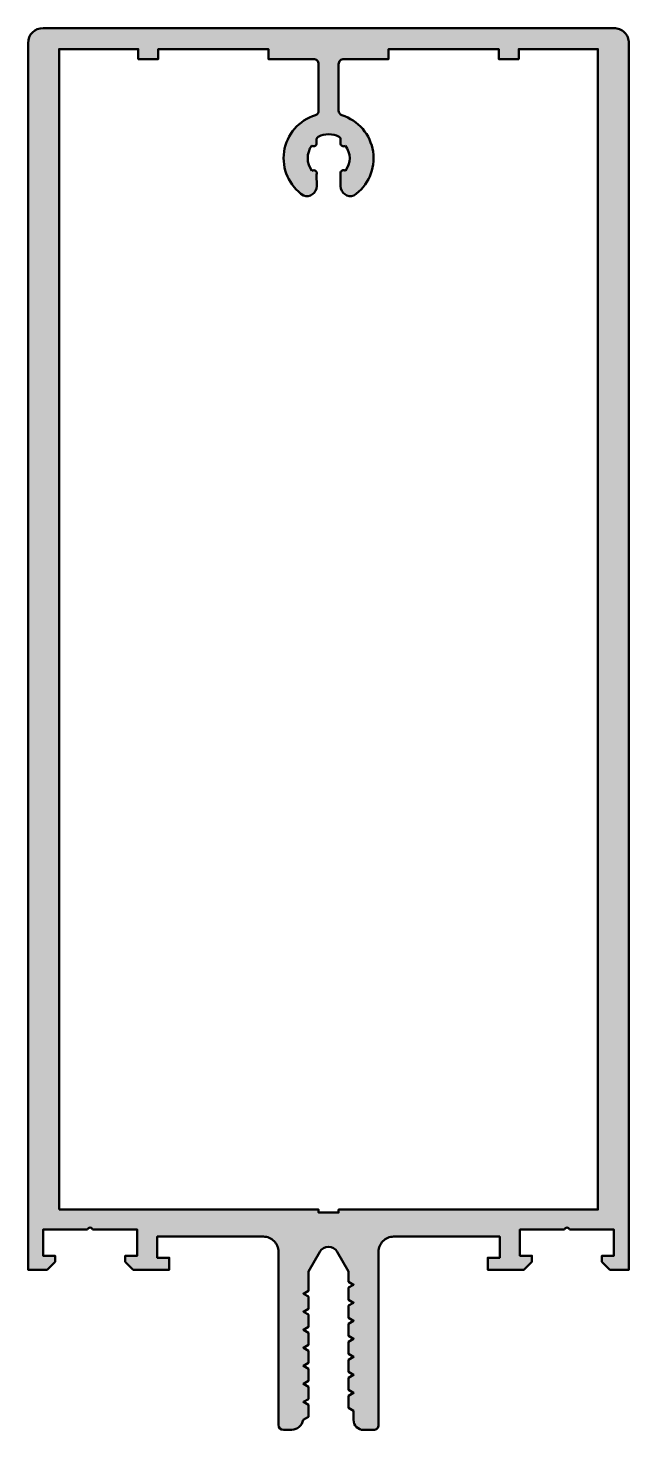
# Model space of a CAD drawing. Extents: x -30 to 30, y -16 to 124.
import ezdxf

# ---------------------------------------------------------------- set-up
doc = ezdxf.new("R2010")
doc.units = 0
doc.layers.add('0S-Alu contour', color=7, linetype='Continuous', lineweight=50)
doc.layers.add('0S-Alu hatch', color=252, linetype='Continuous', lineweight=25)

# ---------------------------------------------------------------- blocks, each defined once
blk = doc.blocks.new('324530__CDC73145_3D46_41D8_93B6_F38F38FDC7A6_')
at = {"layer": '0S-Alu hatch'}
h = blk.add_hatch(color=256, dxfattribs=at)
edge = h.paths.add_edge_path()
edge.add_line((-30.00000021656087, 122.5000000820586), (-29.99754507740068, -0.0001082553440312))
edge.add_line((-29.99754507740068, -0.0001082553440312), (-28.09855826099471, -0.0001082553440028))
edge.add_line((-28.09855826099471, -0.0001082553440028), (-27.29857046802568, 0.7998947964139802))
edge.add_line((-27.29857046802568, 0.7998947964139802), (-27.29857046802573, 1.399885641140372))
edge.add_line((-27.29857046802573, 1.399885641140372), (-28.49754507740073, 1.399885641140372))
edge.add_line((-28.49754507740073, 1.399885641140372), (-28.49754507740073, 4.000262533230227))
edge.add_line((-28.49754507740073, 4.000262533230227), (-24.04767019947076, 4.000262533230227))
edge.add_ellipse((-23.79864676197076, 3.94573891634991), major_axis=(-0.2549225318053074, 0), ratio=1, start_angle=192.3500084610775, end_angle=347.64999153892245, ccw=False)
edge.add_line((-23.54962332447076, 4.000262533230227), (-19.0975969572832, 4.000262533230227))
edge.add_line((-19.0975969572832, 4.000262533230227), (-19.09752066333834, 1.398878561062275))
edge.add_line((-19.09752066333834, 1.398878561062275), (-20.29649527271335, 1.398878561062275))
edge.add_line((-20.29649527271335, 1.398878561062275), (-20.29649527271329, 0.799894796413895))
edge.add_line((-20.29649527271329, 0.799894796413895), (-19.49650747974431, -0.0001082553440028))
edge.add_line((-19.49650747974431, -0.0001082553440028), (-15.89750845630686, -0.0001082553440028))
edge.add_line((-15.89750845630686, -0.0001082553440028), (-15.89750845630698, 1.199903951687247))
edge.add_line((-15.89750845630698, 1.199903951687247), (-17.09752066333829, 1.199903951687247))
edge.add_line((-17.09752066333829, 1.199903951687247), (-17.09752066333846, 3.300215230984122))
edge.add_line((-17.09752066333846, 3.300215230984122), (-6.497423007088173, 3.300215230984122))
edge.add_ellipse((-6.496676583708487, 1.800961654363746), major_axis=(-1.499253762428779, 0), ratio=1, start_angle=179.971474534718, end_angle=270.02852546528436, ccw=False)
edge.add_line((-4.997423007088109, 1.800215230984122), (-4.997423007088286, -15.50010825534377))
edge.add_arc((-4.497227377773839, -15.4999786879047), 0.5001956460956026, 180.0148415276547, 269.0686711436411)
edge.add_line((-4.505357577400388, -16.00010825534401), (-3.655687167244366, -16.000108255344))
edge.add_arc((-3.752183882715847, -14.74862875989242), 1.255194225461747, 274.4091305357866, 348.4268701651613)
edge.add_line((-2.52250845630574, -15.00044394870286), (-1.997728182869366, -14.69598533053931))
edge.add_line((-1.997728182869366, -14.69598533053931), (-1.997423007088514, -13.48938132663295))
edge.add_line((-1.997423007088514, -13.48938132663295), (-2.497484042244479, -13.20044089694556))
edge.add_line((-2.497484042244479, -13.20044089694556), (-1.997728182869252, -12.91137839694562))
edge.add_line((-1.997728182869252, -12.91137839694562), (-1.997423007088286, -11.68937827487528))
edge.add_line((-1.997423007088286, -11.68937827487528), (-2.497484042244536, -11.40043784518778))
edge.add_line((-2.497484042244536, -11.40043784518778), (-1.997728182869423, -11.11137534518772))
edge.add_line((-1.997728182869423, -11.11137534518772), (-1.997423007088286, -9.888520730930054))
edge.add_line((-1.997423007088286, -9.888520730930054), (-2.497484042244593, -9.60043479342994))
edge.add_line((-2.497484042244593, -9.60043479342994), (-1.997728182869252, -9.31149436374244))
edge.add_line((-1.997728182869252, -9.31149436374244), (-1.997423007088173, -8.088517679172128))
edge.add_line((-1.997423007088173, -8.088517679172128), (-2.497484042244423, -7.800431741672127))
edge.add_line((-2.497484042244423, -7.800431741672127), (-1.997728182869366, -7.511491311984599))
edge.add_line((-1.997728182869366, -7.511491311984599), (-1.997423007088286, -6.288514627414315))
edge.add_line((-1.997423007088286, -6.288514627414315), (-2.497484042244479, -6.000428689914372))
edge.add_line((-2.497484042244479, -6.000428689914372), (-1.997728182869423, -5.711366189914429))
edge.add_line((-1.997728182869423, -5.711366189914429), (-1.997423007088116, -4.488526834445679))
edge.add_line((-1.997423007088116, -4.488526834445679), (-2.497484042244707, -4.200440896945707))
edge.add_line((-2.497484042244707, -4.200440896945707), (-1.99772818286965, -3.911500467258179))
edge.add_line((-1.99772818286965, -3.911500467258179), (-1.997423007088116, -2.688523782687695))
edge.add_line((-1.997423007088116, -2.688523782687695), (-2.497484042244764, -2.400437845187695))
edge.add_line((-2.497484042244764, -2.400437845187695), (-1.997728182869366, -2.111497415500224))
edge.add_line((-1.997728182869366, -2.111497415500224), (-1.997728182869423, -0.1659560336645427))
edge.add_line((-1.997728182869423, -0.1659560336645427), (-0.8763902922445936, 1.781614767116934))
edge.add_ellipse((-1.70012288511e-05, 1.299857119458195), major_axis=(-1.000060286324502, 0), ratio=1, start_angle=208.798360979662, end_angle=331.2016390203325, ccw=False)
edge.add_line((0.8763562897869375, 1.781614767116849), (2.000196621818076, -0.1648879184301109))
edge.add_line((2.000196621818076, -0.1648879184301109), (2.000196621818076, -1.210112857229432))
edge.add_line((2.000196621818076, -1.210112857229432), (2.502638028068133, -1.500428689914315))
edge.add_line((2.502638028068133, -1.500428689914315), (2.000196621817735, -1.789885962891361))
edge.add_line((2.000196621817735, -1.789885962891361), (2.00019662181819, -3.010115908987415))
edge.add_line((2.00019662181819, -3.010115908987415), (2.502638028068133, -3.300431741672184))
edge.add_line((2.502638028068133, -3.300431741672184), (2.000196621817906, -3.58988901464906))
edge.add_line((2.000196621817906, -3.58988901464906), (2.000196621817963, -4.809996309358211))
edge.add_line((2.000196621817963, -4.809996309358211), (2.502638028068133, -5.100434793429997))
edge.add_line((2.502638028068133, -5.100434793429997), (2.00257699291177, -5.388520730929883))
edge.add_line((2.00257699291177, -5.388520730929883), (2.00257699291177, -6.611497415500366))
edge.add_line((2.00257699291177, -6.611497415500366), (2.502638028067906, -6.900437845187809))
edge.add_line((2.502638028067906, -6.900437845187809), (2.002576992911713, -7.188523782687752))
edge.add_line((2.002576992911713, -7.188523782687752), (2.002576992911826, -8.411500467258236))
edge.add_line((2.002576992911826, -8.411500467258236), (2.502638028068133, -8.700440896945679))
edge.add_line((2.502638028068133, -8.700440896945679), (2.002576992911997, -8.988526834445565))
edge.add_line((2.002576992911997, -8.988526834445565), (2.00257699291177, -10.21138144870343))
edge.add_line((2.00257699291177, -10.21138144870343), (2.502638028067849, -10.50044394870337))
edge.add_line((2.502638028067849, -10.50044394870337), (2.002576992911826, -10.78938437839099))
edge.add_line((2.002576992911826, -10.78938437839099), (2.00257699291177, -12.01136924167215))
edge.add_line((2.00257699291177, -12.01136924167215), (2.50263802806802, -12.30043174167213))
edge.add_line((2.50263802806802, -12.30043174167213), (2.002576992911826, -12.58937217135954))
edge.add_line((2.002576992911826, -12.58937217135954), (2.002576992911542, -13.79597617526576))
edge.add_line((2.002576992911542, -13.79597617526576), (2.50263802806819, -14.10189099726995))
edge.add_line((2.50263802806819, -14.10189099726995), (2.502638028068133, -15.00306846042184))
edge.add_arc((3.502173697631981, -15.00353279085831), 0.9995357774152978, 179.9733834687357, 270.0266165312493)
edge.add_line((3.502638028068247, -16.00306846042216), (4.502699063224497, -16.00306846042215))
edge.add_arc((4.50278711145944, -15.50315650865755), 0.4999119595184593, 269.9899086385395, 360.0100913615589)
edge.add_line((5.002699063224042, -15.50306846042175), (5.00276009838052, 1.800215230984122))
edge.add_ellipse((6.502042127872052, 1.800933201492567), major_axis=(-1.499282201401023, 0), ratio=1, start_angle=-90.02743758412328, end_angle=0.027437584124186287, ccw=False)
edge.add_line((6.502760098380576, 3.3002152309841), (17.10727975170124, 3.300215230984093))
edge.add_line((17.10727975170124, 3.300215230984093), (17.10727975170113, 1.199903951687247))
edge.add_line((17.10727975170113, 1.199903951687247), (15.90726754466976, 1.199903951687247))
edge.add_line((15.90726754466976, 1.199903951687247), (15.9072675446697, -0.0001082553440028))
edge.add_line((15.9072675446697, -0.0001082553440028), (19.50626656810715, -0.0001082553440028))
edge.add_line((19.50626656810715, -0.0001082553440028), (20.30625436107607, 0.7998947964138381))
edge.add_line((20.30625436107607, 0.7998947964138381), (20.30625436107613, 1.398878561062275))
edge.add_line((20.30625436107613, 1.398878561062275), (19.10727975170113, 1.398878561062275))
edge.add_line((19.10727975170113, 1.398878561062275), (19.10735604564598, 4.000262533230227))
edge.add_line((19.10735604564598, 4.000262533230227), (23.55938241283354, 4.000262533230227))
edge.add_ellipse((23.80840585033354, 3.94573891634991), major_axis=(-0.2549225318053074, 0), ratio=1, start_angle=192.3500084610775, end_angle=347.64999153892245, ccw=False)
edge.add_line((24.05742928783354, 4.000262533230227), (28.50730416576357, 4.000262533230198))
edge.add_line((28.50730416576357, 4.000262533230198), (28.50730416576352, 1.399885641140372))
edge.add_line((28.50730416576352, 1.399885641140372), (27.30832955638851, 1.399885641140372))
edge.add_line((27.30832955638851, 1.399885641140372), (27.30832955638851, 0.7998947964139802))
edge.add_line((27.30832955638851, 0.7998947964139802), (28.10831734935749, -0.0001082553440028))
edge.add_line((28.10831734935749, -0.0001082553440028), (30.00239388744308, -0.0001082553440312))
edge.add_line((30.00239388744308, -0.0001082553440312), (29.99993874828266, 122.5000000820585))
edge.add_arc((28.49993874828259, 122.5000000820583), 1.500000000000071, 0, 90.0000000000038)
edge.add_line((28.49993874828249, 124.0000000820583), (-28.50000021656132, 124.0000000820583))
edge.add_arc((-28.50000021656131, 122.5000000820588), 1.499999999999559, 90.00000000000055, 180)
edge = h.paths.add_edge_path()
edge.add_line((-26.89753287036933, 5.999891744655997), (-26.89753287036933, 121.8994049892849))
edge.add_line((-26.89753287036933, 121.8994049892849), (-18.99753897388518, 121.8994049892849))
edge.add_line((-18.99753897388518, 121.8994049892849), (-18.99753897388513, 120.8994049892849))
edge.add_line((-18.99753897388513, 120.8994049892849), (-16.99753897388513, 120.8994049892849))
edge.add_line((-16.99753897388513, 120.8994049892849), (-16.99753897388513, 121.8994049892849))
edge.add_line((-16.99753897388513, 121.8994049892849), (-5.997538973885127, 121.8994049892849))
edge.add_line((-5.997538973885127, 121.8994049892849), (-5.997538973885127, 120.8994049892849))
edge.add_line((-5.997538973885127, 120.8994049892849), (-1.484180773504078, 120.8994049892849))
edge.add_ellipse((-1.48418077350405, 120.3994049892848), major_axis=(-0.5000000000000853, 0), ratio=1, start_angle=180, end_angle=270.00000000000324, ccw=False)
edge.add_line((-0.984180773503965, 120.3994049892849), (-0.9841807735040226, 115.7565248866359))
edge.add_ellipse((-1.48428313394637, 115.7564679870988), major_axis=(-0.5001023636792423, 0), ratio=1, start_angle=112.50070077662531, end_angle=180.0065188720959, ccw=False)
edge.add_arc((0.0024610261148581, 110.9991307299696), 4.486379234939116, 106.7820095234972, 236.3352308890648)
edge.add_arc((-2.171250158816121, 108.2056934788752), 0.991342106430018, 251.5805314521227, 359.8241232124765)
edge.add_line((-1.179912722903566, 108.2026504311554), (-1.181057099131296, 109.3790405840192))
edge.add_arc((-1.477797383613204, 109.4881740344721), 0.3161722733608508, 339.8077749330418, 486.3941848315693)
edge.add_ellipse((0.0541910142376771, 110.9996070122652), major_axis=(-2.129986676299949, 0), ratio=1, start_angle=-36.070830234308914, end_angle=36.164894399349976, ccw=False)
edge.add_arc((-1.477465982047302, 112.5055382834525), 0.3154566815455345, 232.9675127492668, 339.1187451945441)
edge.add_line((-1.182728136785328, 112.3930993200009), (-1.182728136785328, 112.8911461950023))
edge.add_ellipse((-0.8828520381522152, 112.8912578893365), major_axis=(-0.2998761194344103, 0), ratio=1, start_angle=-60.005590418683994, end_angle=0.021340859375015953, ccw=False)
edge.add_ellipse((0.0157581913400478, 110.9629115270341), major_axis=(-2.426316704526831, 0), ratio=1, start_angle=244.396174886583, end_angle=295.60382511342493, ccw=False)
edge.add_ellipse((0.914368420831721, 112.8912578893368), major_axis=(-0.2998761194343718, 0), ratio=1, start_angle=179.9786591351942, end_angle=240.0055904186174, ccw=False)
edge.add_line((1.214244519464784, 112.8911461949742), (1.214244519464671, 112.3930993200008))
edge.add_arc((1.502842073123883, 112.4845086489814), 0.3027279527938542, 197.5748861659195, 309.8713209436411)
edge.add_ellipse((0.0276497242234939, 110.997606493143), major_axis=(-2.088147288906986, 0), ratio=1, start_angle=143.0642944072841, end_angle=216.9273439918678, ccw=False)
edge.add_arc((1.509302694908289, 109.488188804701), 0.3161566353977067, 53.64244902419276, 158.9497550721995)
edge.add_line((1.214244519464386, 109.6017480016412), (1.212657605401773, 109.4655175328711))
edge.add_line((1.212657605401773, 109.4655175328711), (1.211421322543343, 108.1946496610269))
edge.add_arc((2.199869172694235, 108.201695908546), 0.98847296476536, 180.4084316697023, 288.6520234300554)
edge.add_arc((0.0023207134644068, 110.9951631700905), 4.497963398174199, 303.9762245508557, 432.9065350365797)
edge.add_ellipse((1.5649154313292, 115.7891446923557), major_axis=(-0.5500710236359354, 0), ratio=1, start_angle=3.411570518579481, end_angle=64.07331317941919, ccw=False)
edge.add_line((1.015819226496034, 115.7564110875787), (1.015819226495864, 120.399404989285))
edge.add_ellipse((1.515819226495821, 120.399404989285), major_axis=(-0.4999999999999574, 0), ratio=1, start_angle=269.9999999999951, end_angle=360, ccw=False)
edge.add_line((1.515819226495864, 120.8994049892849), (6.002461026114872, 120.8994049892849))
edge.add_line((6.002461026114872, 120.8994049892849), (6.002461026114872, 121.8994049892849))
edge.add_line((6.002461026114872, 121.8994049892849), (17.00246102611487, 121.8994049892849))
edge.add_line((17.00246102611487, 121.8994049892849), (17.00246102611487, 120.8994049892849))
edge.add_line((17.00246102611487, 120.8994049892849), (19.00246102611487, 120.8994049892849))
edge.add_line((19.00246102611487, 120.8994049892849), (19.00246102611487, 121.8994049892849))
edge.add_line((19.00246102611487, 121.8994049892849), (26.90239388744306, 121.8994049892849))
edge.add_line((26.90239388744306, 121.8994049892849), (26.90239388744311, 5.999891744655997))
edge.add_line((26.90239388744311, 5.999891744655997), (1.009562039258298, 5.999891744655997))
edge.add_line((1.009562039258298, 5.999891744655997), (1.009562039258298, 5.699891744655985))
edge.add_line((1.009562039258298, 5.699891744655985), (-0.9904379607417013, 5.699891744655985))
edge.add_line((-0.9904379607417013, 5.699891744655985), (-0.990437960741758, 5.999891744655997))
edge.add_line((-0.990437960741758, 5.999891744655997), (-26.89753287036933, 5.999891744655997))
at = {"layer": '0S-Alu contour', "color": 7}
for points in [[(28.49993874828249, 124.0000000820583), (-28.50000021656132, 124.0000000820583)], [(-30.00000021656087, 122.5000000820586), (-29.99754507740068, -0.0001082553440312), (-28.09855826099471, -0.0001082553440028), (-27.29857046802568, 0.7998947964139802), (-27.29857046802573, 1.399885641140372), (-28.49754507740073, 1.399885641140372), (-28.49754507740073, 4.000262533230227), (-24.04767019947076, 4.000262533230227)], [(-26.89753287036933, 5.999891744655997), (-26.89753287036933, 121.8994049892849), (-18.99753897388518, 121.8994049892849), (-18.99753897388513, 120.8994049892849), (-16.99753897388513, 120.8994049892849), (-16.99753897388513, 121.8994049892849), (-5.997538973885127, 121.8994049892849), (-5.997538973885127, 120.8994049892849), (-1.484180773504078, 120.8994049892849)], [(1.515819226495864, 120.8994049892849), (6.002461026114872, 120.8994049892849), (6.002461026114872, 121.8994049892849), (17.00246102611487, 121.8994049892849), (17.00246102611487, 120.8994049892849), (19.00246102611487, 120.8994049892849), (19.00246102611487, 121.8994049892849), (26.90239388744306, 121.8994049892849), (26.90239388744311, 5.999891744655997), (1.009562039258298, 5.999891744655997), (1.009562039258298, 5.699891744655985), (-0.9904379607417013, 5.699891744655985), (-0.990437960741758, 5.999891744655997), (-26.89753287036933, 5.999891744655997)], [(24.05742928783354, 4.000262533230227), (28.50730416576357, 4.000262533230198), (28.50730416576352, 1.399885641140372), (27.30832955638851, 1.399885641140372), (27.30832955638851, 0.7998947964139802), (28.10831734935749, -0.0001082553440028), (30.00239388744308, -0.0001082553440312), (29.99993874828266, 122.5000000820585)], [(-0.984180773503965, 120.3994049892849), (-0.9841807735040226, 115.7565248866359)], [(1.015819226496034, 115.7564110875787), (1.015819226495864, 120.399404989285)], [(-1.182728136785328, 112.3930993200009), (-1.182728136785328, 112.8911461950023)], [(1.214244519464784, 112.8911461949742), (1.214244519464671, 112.3930993200008)], [(-1.179912722903566, 108.2026504311554), (-1.181057099131296, 109.3790405840192)], [(1.214244519464386, 109.6017480016412), (1.212657605401773, 109.4655175328711), (1.211421322543343, 108.1946496610269)], [(-23.54962332447076, 4.000262533230227), (-19.0975969572832, 4.000262533230227), (-19.09752066333834, 1.398878561062275), (-20.29649527271335, 1.398878561062275), (-20.29649527271329, 0.799894796413895), (-19.49650747974431, -0.0001082553440028), (-15.89750845630686, -0.0001082553440028), (-15.89750845630698, 1.199903951687247), (-17.09752066333829, 1.199903951687247), (-17.09752066333846, 3.300215230984122), (-6.497423007088173, 3.300215230984122)], [(6.502760098380576, 3.3002152309841), (17.10727975170124, 3.300215230984093), (17.10727975170113, 1.199903951687247), (15.90726754466976, 1.199903951687247), (15.9072675446697, -0.0001082553440028), (19.50626656810715, -0.0001082553440028), (20.30625436107607, 0.7998947964138381), (20.30625436107613, 1.398878561062275), (19.10727975170113, 1.398878561062275), (19.10735604564598, 4.000262533230227), (23.55938241283354, 4.000262533230227)], [(-4.997423007088109, 1.800215230984122), (-4.997423007088286, -15.50010825534377)], [(-2.52250845630574, -15.00044394870286), (-1.997728182869366, -14.69598533053931), (-1.997423007088514, -13.48938132663295), (-2.497484042244479, -13.20044089694556), (-1.997728182869252, -12.91137839694562), (-1.997423007088286, -11.68937827487528), (-2.497484042244536, -11.40043784518778), (-1.997728182869423, -11.11137534518772), (-1.997423007088286, -9.888520730930054), (-2.497484042244593, -9.60043479342994), (-1.997728182869252, -9.31149436374244), (-1.997423007088173, -8.088517679172128), (-2.497484042244423, -7.800431741672127), (-1.997728182869366, -7.511491311984599), (-1.997423007088286, -6.288514627414315), (-2.497484042244479, -6.000428689914372), (-1.997728182869423, -5.711366189914429), (-1.997423007088116, -4.488526834445679), (-2.497484042244707, -4.200440896945707), (-1.99772818286965, -3.911500467258179), (-1.997423007088116, -2.688523782687695), (-2.497484042244764, -2.400437845187695), (-1.997728182869366, -2.111497415500224), (-1.997728182869423, -0.1659560336645427), (-0.8763902922445936, 1.781614767116934)], [(0.8763562897869375, 1.781614767116849), (2.000196621818076, -0.1648879184301109), (2.000196621818076, -1.210112857229432), (2.502638028068133, -1.500428689914315), (2.000196621817735, -1.789885962891361), (2.00019662181819, -3.010115908987415), (2.502638028068133, -3.300431741672184), (2.000196621817906, -3.58988901464906), (2.000196621817963, -4.809996309358211), (2.502638028068133, -5.100434793429997), (2.00257699291177, -5.388520730929883), (2.00257699291177, -6.611497415500366), (2.502638028067906, -6.900437845187809), (2.002576992911713, -7.188523782687752), (2.002576992911826, -8.411500467258236), (2.502638028068133, -8.700440896945679), (2.002576992911997, -8.988526834445565), (2.00257699291177, -10.21138144870343), (2.502638028067849, -10.50044394870337), (2.002576992911826, -10.78938437839099), (2.00257699291177, -12.01136924167215), (2.50263802806802, -12.30043174167213), (2.002576992911826, -12.58937217135954), (2.002576992911542, -13.79597617526576), (2.50263802806819, -14.10189099726995), (2.502638028068133, -15.00306846042184)], [(5.002699063224042, -15.50306846042175), (5.00276009838052, 1.800215230984122)], [(-4.505357577400388, -16.00010825534401), (-3.655687167244366, -16.000108255344)], [(3.502638028068247, -16.00306846042216), (4.502699063224497, -16.00306846042215)]]:
    blk.add_lwpolyline(points, dxfattribs=at)
for centre, radius, start, end in [((-28.50000021656131, 122.5000000820588), 1.499999999999559, 90.00000000000055, 180), ((28.49993874828259, 122.5000000820583), 1.500000000000071, 0, 90.0000000000038), ((0.0024610261148581, 110.9991307299696), 4.486379234939116, 106.7820095234972, 236.3352308890648), ((0.0023207134644068, 110.9951631700905), 4.497963398174199, 303.9762245508557, 72.90653503657983), ((-1.477465982047302, 112.5055382834525), 0.3154566815455345, 232.9675127492668, 339.1187451945441), ((1.502842073123883, 112.4845086489814), 0.3027279527938542, 197.5748861659195, 309.8713209436411), ((-1.477797383613204, 109.4881740344721), 0.3161722733608508, 339.8077749330418, 126.3941848315693), ((1.509302694908289, 109.488188804701), 0.3161566353977067, 53.64244902419276, 158.9497550721995), ((-2.171250158816121, 108.2056934788752), 0.991342106430018, 251.5805314521227, 359.8241232124765), ((2.199869172694235, 108.201695908546), 0.98847296476536, 180.4084316697023, 288.6520234300554), ((-3.752183882715847, -14.74862875989242), 1.255194225461747, 274.4091305357866, 348.4268701651613), ((3.502173697631981, -15.00353279085831), 0.9995357774152978, 179.9733834687357, 270.0266165312493), ((-4.497227377773839, -15.4999786879047), 0.5001956460956026, 180.0148415276547, 269.0686711436411), ((4.50278711145944, -15.50315650865755), 0.4999119595184593, 269.9899086385395, 0.0100913615589262)]:
    blk.add_arc(centre, radius, start, end, dxfattribs=at)
at = {"layer": '0S-Alu contour', "color": 7, "extrusion": (0, 0, -1)}
for centre, radius, start, end in [((1.48418077350405, 120.3994049892848), 0.5000000000000853, 89.99999999999675, 180), ((-1.515819226495821, 120.399404989285), 0.4999999999999574, 0, 90.00000000000487), ((1.48428313394637, 115.7564679870988), 0.5001023636792423, 179.9934811279041, 247.4992992233747), ((-1.5649154313292, 115.7891446923557), 0.5500710236359354, 295.9266868205808, 356.5884294814205), ((-0.0157581913400478, 110.9629115270341), 2.426316704526831, 64.3961748865751, 115.603825113417), ((-0.0541910142376771, 110.9996070122652), 2.129986676299949, 323.83510560065, 36.0708302343089), ((0.8828520381522152, 112.8912578893365), 0.2998761194344103, 359.978659140625, 60.00559041868402), ((-0.914368420831721, 112.8912578893368), 0.2998761194343718, 119.9944095813826, 180.0213408648059), ((-0.0276497242234939, 110.997606493143), 2.088147288906986, 143.0726560081322, 216.935705592716), ((23.79864676197076, 3.94573891634991), 0.2549225318053074, 12.35000846107755, 167.6499915389225), ((-23.80840585033354, 3.94573891634991), 0.2549225318053074, 12.35000846107755, 167.6499915389225), ((6.496676583708487, 1.800961654363746), 1.499253762428779, 89.97147453471563, 180.028525465282), ((-6.502042127872052, 1.800933201492567), 1.499282201401023, 359.9725624158758, 90.02743758412333), ((1.70012288511e-05, 1.299857119458195), 1.000060286324502, 28.79836097966749, 151.201639020338)]:
    blk.add_arc(centre, radius, start, end, dxfattribs=at)
blk = doc.blocks.new('324530__0416F53F_CB83_4E07_9778_F7CF31C166F6_')
at = {"layer": '0S-Alu contour', "color": 7}
blk.add_blockref('324530__CDC73145_3D46_41D8_93B6_F38F38FDC7A6_', (0, 0), dxfattribs=at)

msp = doc.modelspace()

# ---------------------------------------------------------------- block references
at = {"layer": '0S-Alu contour', "color": 7}
msp.add_blockref('324530__0416F53F_CB83_4E07_9778_F7CF31C166F6_', (0, 0), dxfattribs=at)

doc.saveas('drawing.dxf')
